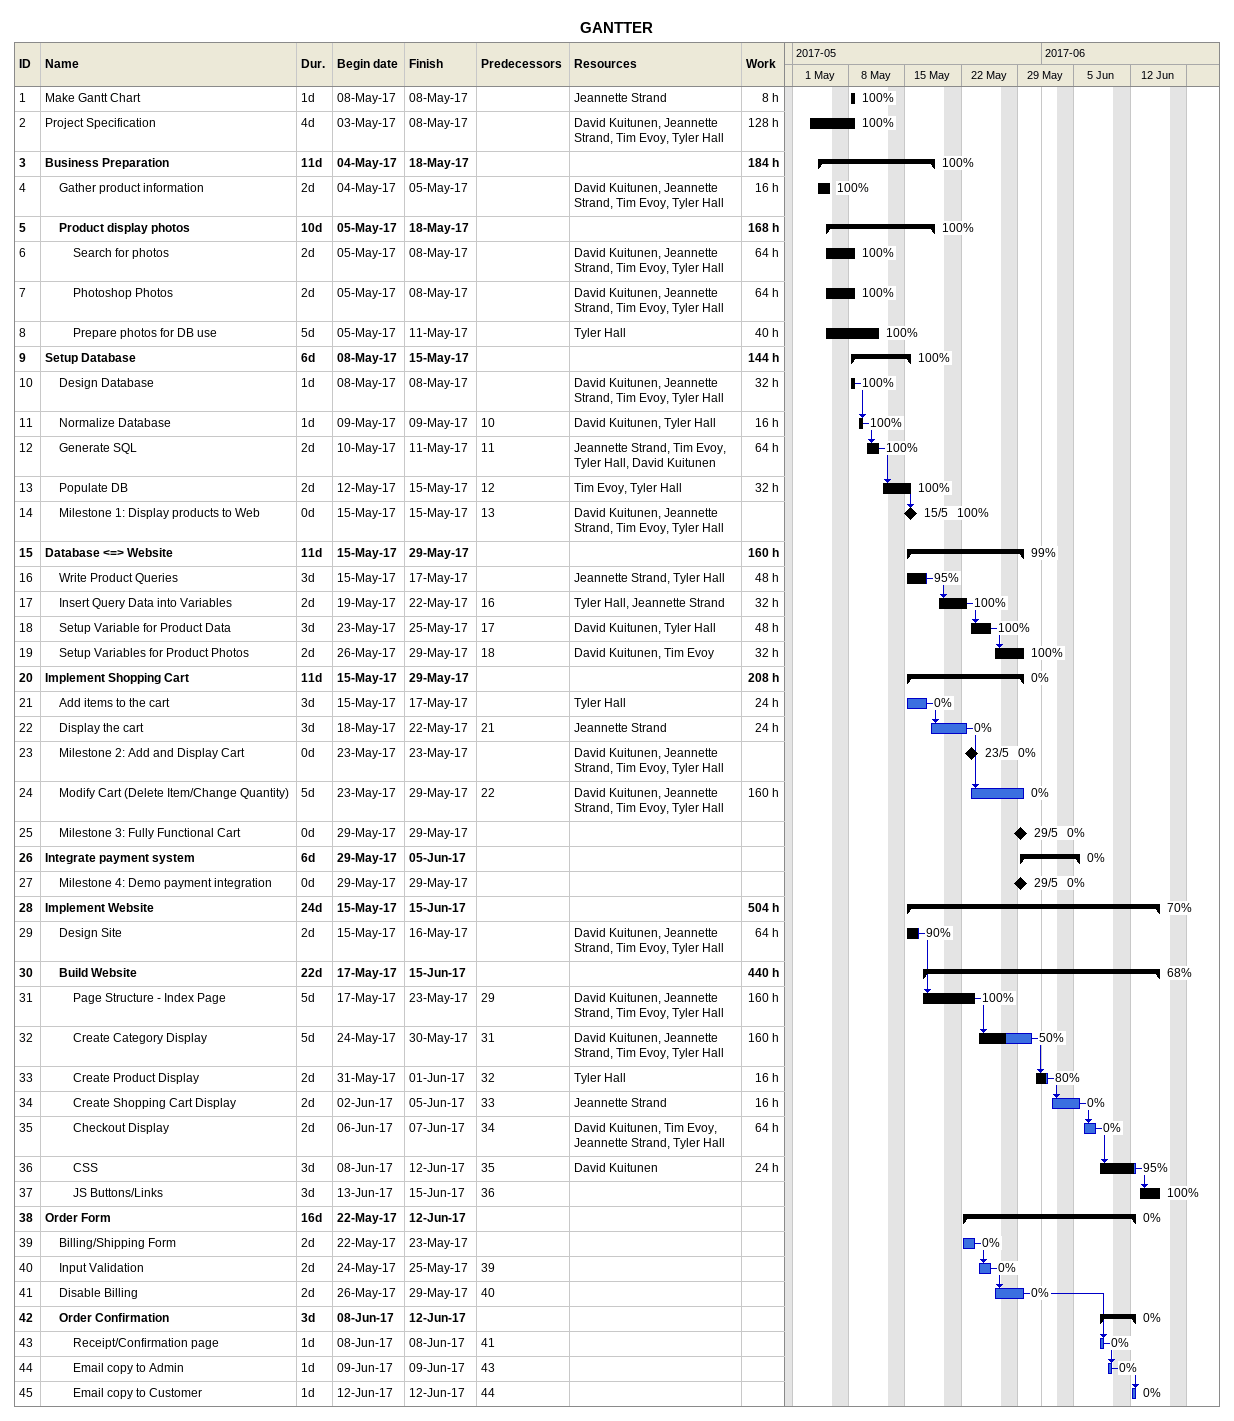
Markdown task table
GANTTER

| ID | Level | Task | Duration | Start | Finish | Predecessors | Resources | % complete | Work (h) |
|---|---|---|---|---|---|---|---|---|---|
| 1 | 1 | Make Gantt Chart | 1d | 2017-05-08 | 2017-05-08 |  | Jeannette Strand | 100 | 8 |
| 2 | 1 | Project Specification | 4d | 2017-05-03 | 2017-05-08 |  | David Kuitunen, Jeannette Strand, Tim Evoy, Tyler Hall | 100 | 128 |
| 3 | 1 | **Business Preparation** | 11d | 2017-05-04 | 2017-05-18 |  |  | 100 | 184 |
| 4 | 2 | Gather product information | 2d | 2017-05-04 | 2017-05-05 |  | David Kuitunen, Jeannette Strand, Tim Evoy, Tyler Hall | 100 | 16 |
| 5 | 2 | **Product display photos** | 10d | 2017-05-05 | 2017-05-18 |  |  | 100 | 168 |
| 6 | 3 | Search for photos | 2d | 2017-05-05 | 2017-05-08 |  | David Kuitunen, Jeannette Strand, Tim Evoy, Tyler Hall | 100 | 64 |
| 7 | 3 | Photoshop Photos | 2d | 2017-05-05 | 2017-05-08 |  | David Kuitunen, Jeannette Strand, Tim Evoy, Tyler Hall | 100 | 64 |
| 8 | 3 | Prepare photos for DB use | 5d | 2017-05-05 | 2017-05-11 |  | Tyler Hall | 100 | 40 |
| 9 | 1 | **Setup Database** | 6d | 2017-05-08 | 2017-05-15 |  |  | 100 | 144 |
| 10 | 2 | Design Database | 1d | 2017-05-08 | 2017-05-08 |  | David Kuitunen, Jeannette Strand, Tim Evoy, Tyler Hall | 100 | 32 |
| 11 | 2 | Normalize Database | 1d | 2017-05-09 | 2017-05-09 | 10 | David Kuitunen, Tyler Hall | 100 | 16 |
| 12 | 2 | Generate SQL | 2d | 2017-05-10 | 2017-05-11 | 11 | Jeannette Strand, Tim Evoy, Tyler Hall, David Kuitunen | 100 | 64 |
| 13 | 2 | Populate DB | 2d | 2017-05-12 | 2017-05-15 | 12 | Tim Evoy, Tyler Hall | 100 | 32 |
| 14 | 2 | Milestone 1: Display products to Web | 0d | 2017-05-15 | 2017-05-15 | 13 | David Kuitunen, Jeannette Strand, Tim Evoy, Tyler Hall | 100 |  |
| 15 | 1 | **Database <=> Website** | 11d | 2017-05-15 | 2017-05-29 |  |  | 99 | 160 |
| 16 | 2 | Write Product Queries | 3d | 2017-05-15 | 2017-05-17 |  | Jeannette Strand, Tyler Hall | 95 | 48 |
| 17 | 2 | Insert Query Data into Variables | 2d | 2017-05-19 | 2017-05-22 | 16 | Tyler Hall, Jeannette Strand | 100 | 32 |
| 18 | 2 | Setup Variable for Product Data | 3d | 2017-05-23 | 2017-05-25 | 17 | David Kuitunen, Tyler Hall | 100 | 48 |
| 19 | 2 | Setup Variables for Product Photos | 2d | 2017-05-26 | 2017-05-29 | 18 | David Kuitunen, Tim Evoy | 100 | 32 |
| 20 | 1 | **Implement Shopping Cart** | 11d | 2017-05-15 | 2017-05-29 |  |  | 0 | 208 |
| 21 | 2 | Add items to the cart | 3d | 2017-05-15 | 2017-05-17 |  | Tyler Hall | 0 | 24 |
| 22 | 2 | Display the cart | 3d | 2017-05-18 | 2017-05-22 | 21 | Jeannette Strand | 0 | 24 |
| 23 | 2 | Milestone 2: Add and Display Cart | 0d | 2017-05-23 | 2017-05-23 |  | David Kuitunen, Jeannette Strand, Tim Evoy, Tyler Hall | 0 |  |
| 24 | 2 | Modify Cart (Delete Item/Change Quantity) | 5d | 2017-05-23 | 2017-05-29 | 22 | David Kuitunen, Jeannette Strand, Tim Evoy, Tyler Hall | 0 | 160 |
| 25 | 2 | Milestone 3: Fully Functional Cart | 0d | 2017-05-29 | 2017-05-29 |  |  | 0 |  |
| 26 | 1 | **Integrate payment system** | 6d | 2017-05-29 | 2017-06-05 |  |  | 0 |  |
| 27 | 2 | Milestone 4: Demo payment integration | 0d | 2017-05-29 | 2017-05-29 |  |  | 0 |  |
| 28 | 1 | **Implement Website** | 24d | 2017-05-15 | 2017-06-15 |  |  | 70 | 504 |
| 29 | 2 | Design Site | 2d | 2017-05-15 | 2017-05-16 |  | David Kuitunen, Jeannette Strand, Tim Evoy, Tyler Hall | 90 | 64 |
| 30 | 2 | **Build Website** | 22d | 2017-05-17 | 2017-06-15 |  |  | 68 | 440 |
| 31 | 3 | Page Structure - Index Page | 5d | 2017-05-17 | 2017-05-23 | 29 | David Kuitunen, Jeannette Strand, Tim Evoy, Tyler Hall | 100 | 160 |
| 32 | 3 | Create Category Display | 5d | 2017-05-24 | 2017-05-30 | 31 | David Kuitunen, Jeannette Strand, Tim Evoy, Tyler Hall | 50 | 160 |
| 33 | 3 | Create Product Display | 2d | 2017-05-31 | 2017-06-01 | 32 | Tyler Hall | 80 | 16 |
| 34 | 3 | Create Shopping Cart Display | 2d | 2017-06-02 | 2017-06-05 | 33 | Jeannette Strand | 0 | 16 |
| 35 | 3 | Checkout Display | 2d | 2017-06-06 | 2017-06-07 | 34 | David Kuitunen, Tim Evoy, Jeannette Strand, Tyler Hall | 0 | 64 |
| 36 | 3 | CSS | 3d | 2017-06-08 | 2017-06-12 | 35 | David Kuitunen | 95 | 24 |
| 37 | 3 | JS Buttons/Links | 3d | 2017-06-13 | 2017-06-15 | 36 |  | 100 |  |
| 38 | 1 | **Order Form** | 16d | 2017-05-22 | 2017-06-12 |  |  | 0 |  |
| 39 | 2 | Billing/Shipping Form | 2d | 2017-05-22 | 2017-05-23 |  |  | 0 |  |
| 40 | 2 | Input Validation | 2d | 2017-05-24 | 2017-05-25 | 39 |  | 0 |  |
| 41 | 2 | Disable Billing | 2d | 2017-05-26 | 2017-05-29 | 40 |  | 0 |  |
| 42 | 2 | **Order Confirmation** | 3d | 2017-06-08 | 2017-06-12 |  |  | 0 |  |
| 43 | 3 | Receipt/Confirmation page | 1d | 2017-06-08 | 2017-06-08 | 41 |  | 0 |  |
| 44 | 3 | Email copy to Admin | 1d | 2017-06-09 | 2017-06-09 | 43 |  | 0 |  |
| 45 | 3 | Email copy to Customer | 1d | 2017-06-12 | 2017-06-12 | 44 |  | 0 |  |
